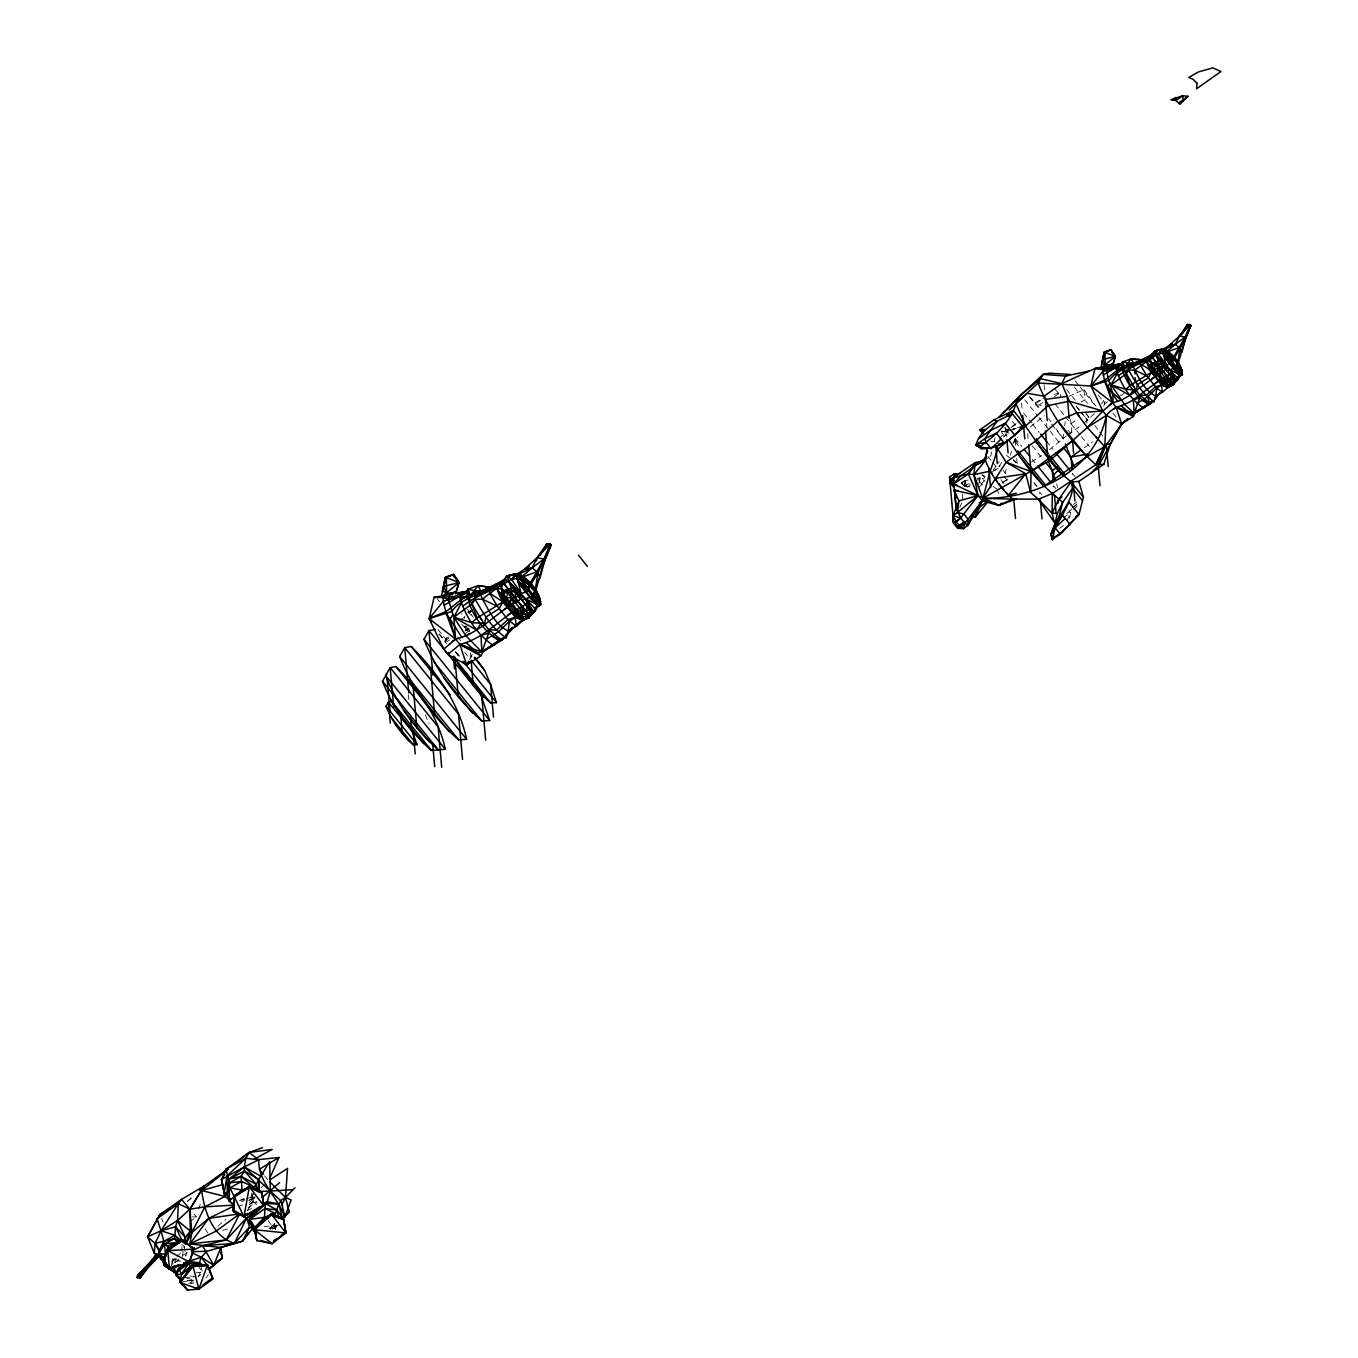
<?xml version="1.0" encoding="UTF-8"?>
<svg xmlns="http://www.w3.org/2000/svg" width="1358" height="1358" viewBox="0 0 1358 1358"><rect width="100%" height="100%" fill="white"/><g stroke="black" fill="none" stroke-linecap="round" stroke-linejoin="round"><path stroke-width="0.75" stroke-dasharray="5 3.75" d="M275.487 1225.255L275.419 1229.465L274.469 1223.999M966.743 486.266L964.621 480.664L964.452 486.775L969.714 483.838M274.52 1223.626L274.214 1229.788L273.993 1224.118M249.142 1204.529L252.232 1202.153L252.826 1196.5M1005.871 428.398L1006.38 434.085L1005.26 431.555L1005.786 427.515M1063.552 434.119L1062.991 438.311L1064.604 442.063M1064.672 425.75L1065.215 421.557M182.278 1256.574L184.247 1246.508L181.785 1244.403M446.409 637.309L444.932 643.2L449.379 640.042M1103.833 406.144L1105.039 401.306M1013.849 443.37L1015.411 437.666M979.322 482.039L980.204 477.982L977.03 474.044M978.592 484.687L980.204 477.982L984.194 478.899M991.73 451.841L990.763 455.847L987.385 458.24M994.158 441.791L995.125 437.785M1069.289 518.383L1070.817 512.441L1069.001 510.201M186.827 1252.297L185.808 1256.167L184.247 1246.508M198.879 1208.993L201.103 1201.032M1005.056 473.127L1006.227 469.155M1010.335 455.269L1011.506 451.297M270.429 1229.686L273.45 1221.962M171.634 1264.23L172.704 1260.716L175.572 1257.915M959.783 507.366L961.956 502.528M198.285 1276.86L200.322 1272.327L199.117 1268.627M1066.981 520.742L1070.817 512.441L1068.814 512.017L1065.589 514.309M470.394 657.781L472.295 654.233M275.063 1228.209L276.76 1225.035L272.5 1228.684M469.562 659.445L471.532 655.795M257.222 1202.899L252.232 1202.153L255.338 1196.602L248.718 1200.421M1101.525 404.005L1103.63 400.338M992.172 472.228L999.709 465.709L1001.746 462.195M1012.983 442.895L1015.343 439.109M247.326 1210.453L253.097 1202L253.063 1193.241M169.394 1268.168L176.217 1259.189M205.941 1278.082L208.3 1274.772M993.105 470.123L999.199 461.584M999.267 439.143L1005.243 431.318L1010.318 427.736M249.38 1202.713L254.914 1196.381M981.511 483.957L984.143 480.987M1010.946 429.62L1004.377 432.302L1007.076 436.767M1094.395 413.681L1082.818 424.171M1068.814 512.017L1071.751 509.063M1073.21 507.586L1079.067 501.679M1073.737 509.488L1078.133 505.057M176.998 1256.506L181.293 1252.314M272.347 1229.245L276.76 1225.035M274.774 1225.595L271.872 1228.328L274.723 1225.884M187.387 1201.236L191.919 1197.111M253.301 1194.684L250.245 1197.467L256.594 1204.936M260.974 1187.707L265.574 1183.514M218.01 1226.036L225.835 1219.399M1049.445 449.651L1066.302 435.952M1015.546 445.22L1015.02 439.398L1017.448 437.395M187.54 1201.406L193.888 1196.211M198.115 1276.69L201.001 1274.364M1030.349 426.802L1044.251 415.735M279.918 1224.509L269.122 1228.583L275.063 1223.914M174.639 1262.499L180.75 1257.763M269.122 1228.583L275.385 1223.965M248.225 1207.618L256.713 1201.44M249.77 1204.427L253.097 1202L251.671 1192.918M1003.766 481.869L1008.655 478.356M273.909 1228.82L276.913 1226.664M1067.948 434.781L1081.172 425.36M467.797 612.594L471.09 610.268M468.765 612.577L473.263 609.386M468.799 613.035L473.314 609.844M460.226 620.08L464.385 617.143L461.72 613.85M445.764 639.109L448.853 636.919M445.441 640.687L448.683 638.396M465.573 630.519L468.578 628.398M465.03 631.147L469.189 628.194M465.251 633.643L469.41 630.706M1036.612 403.088L1045.439 396.842L1035.407 402.562L1041.365 406.008M1039.872 404.548L1042.808 402.46M1011.999 426.531L1018.755 421.744M1009.452 428.704L1004.377 432.302L1008.264 431.131M1011.133 427.515L1019.586 421.523M1054.453 396.74L1060.14 392.717L1060.496 396.638M1003.155 437.123L1009.911 432.336M961.108 483.278L967.982 478.406M965.012 486.079L968.441 483.635M967.049 487.301L970.495 484.857M975.638 481.207L980.204 477.982L985.042 481.19M994.752 470.649L998.13 468.255M982.309 484.534L978.897 486.928L982.717 488.642M1104.241 404.073L1107.432 401.815M1124.203 393.294L1120.757 395.738L1120.622 394.244M1002.136 483.041L1008.875 478.271M1073.312 504.429L1076.69 502.036M1072.379 507.807L1077.454 504.225M1063.297 517.771L1070.817 512.441M1059.444 528.33L1063.959 525.139M1084.261 447.767L1092.545 441.944M984.007 460.634L990.899 455.915M190.001 1221.504L196.655 1216.938L193.922 1214.069M188.847 1283.514L193.804 1280.153L187.54 1280.696M1070.987 423.645L1077.709 419.215M1031.486 461.907L1041.569 455.558M174.927 1262.601L180.359 1259.375M241.3 1201.932L244.847 1199.878M249.566 1200.2L254.964 1197.213M176.082 1258.9L172.704 1260.716L180.716 1261.039M182.821 1255.301L187.879 1252.585M244.05 1198.486L238.431 1201.049L244.474 1199.301M1081.053 401.866L1084.906 400.169L1083.973 389.644L1068.559 396.434M247.054 1210.589L252.537 1208.162M1022.353 426.208L1012.847 429.043L1016.718 428.126M1010.216 430.554L1016.056 428.805M238.787 1206.159L242.624 1205.004M246.477 1198.724L252.52 1196.975M1054.232 394.363L1060.14 392.717M222.661 1230.263L228.67 1228.667M961.091 482.379L968.661 480.698M964.435 480.698L968.22 480.036M977.013 478.525L980.204 477.982M182.278 1281.935L193.804 1280.153M263.995 1226.8L271.6 1225.731L268.358 1220.74M1001.593 431.81L1005.243 431.318M990.763 441.706L994.429 441.214M187.166 1280.679L192.836 1280.085M196.282 1272.735L200.322 1272.327M184.671 1277.454L194.398 1277.029M176.37 1258.951L172.432 1258.866L173.841 1262.804M192.53 1216.853L196.655 1216.938M1001.304 431.165L1005.26 431.555M190.205 1275.96L194.245 1276.401M1006.702 431.912L1008.502 432.167M964.859 486.062L970.546 487.064M186.725 1278.319L192.734 1279.491M981.579 474.944L985.314 476.42M993.088 486.537L996.314 488.676M1006.465 455.388L1011.608 459.14M1013.323 460.379L1020.181 465.37M1029.754 396.808L1040.449 408.605M1004.343 427.617L1008.349 432.031M439.296 633.914L446.069 641.366M1033.811 482.854L1037.835 487.403M264.606 1175.841L268.646 1180.713M1098.333 395.144L1104.512 402.783M1112.966 413.239L1116.666 417.823M1075.146 380.8L1079.016 385.587M1080.306 387.183L1095.77 406.314M1074.501 387.302L1087.503 403.377M1066.624 389.576L1075.723 400.831M1086.943 423.068L1086.111 413.698L1090.016 418.519M1076.266 406.415L1080.102 411.151M1081.392 412.747L1087.775 420.641L1081.375 412.577M1054.996 389.05L1058.951 393.956M1055.166 404.073L1064.4 415.48M1065.707 417.11L1080.221 435.052M1081.528 436.682L1089.439 446.476M1068.033 430.231L1072.005 435.154L1070.613 419.486M1029.602 396.994L1039.719 409.505M1051.618 424.222L1062.991 438.311L1055.794 428.449M1024.764 399.863L1037.801 415.989M1039.108 417.602L1060.564 444.151M1023.626 413.104L1031.452 422.779M1032.759 424.392L1039.277 432.455M1046.39 441.265L1052.908 449.328M1075.027 476.692L1072.464 473.518L1072.837 477.643M1012.338 421.269L1017.668 427.855M1032.301 445.967L1041.62 457.493M1015.02 438.04L1021.674 446.273M1032.335 459.445L1034.983 462.739M1055.981 488.71L1053.621 485.791L1053.961 489.593M1005.243 429.451L1008.994 434.085M1015.241 441.808L1020.248 448.004M1001.559 432.472L1005.497 437.344M1034.168 482.854L1036.612 485.875M1013.323 459.564L1015.954 462.823M1041.79 494.787L1039.6 492.071L1039.905 495.602M987.792 456.407L991.527 461.024M992.783 462.569L997.757 468.731M1003.986 476.437L1007.721 481.055M1000.948 479.68L1005.939 485.841M982.411 474.757L984.906 477.829M978.863 480.783L982.598 485.4M961.362 482.939L963.433 485.485M467.508 609.318L470.241 612.713M467.95 611.389L473.263 617.958M465.709 625.648L468.34 628.907M464.826 626.021L468.663 630.774M461.652 624.018L467.356 630.893M437.072 598.623L439.652 601.832M457.527 636.851L461.381 641.638M464.572 652.213L469.783 658.647M438.125 629.637L450.058 644.405M456.424 652.281L461.516 658.596M455.269 651.653L459.174 656.474M439.075 634.186L446.748 643.675M1076.249 406.11L1080.085 410.965M1086.111 413.698L1089.812 418.705M1094.752 425.394L1098.452 430.401M1099.674 432.082L1103.375 437.089M1048.58 418.587L1050.99 421.863M1015.02 439.398L1019.739 445.831M1003.138 470.411L1005.446 473.552M455.388 651.959L459.038 656.949M1083.973 389.644L1095.957 406.195M205.024 1228.888L208.623 1234.015M471.277 614.274L473.314 617.381M171.397 1261.022L173.111 1263.67M962.024 482.633L963.654 485.383M198.574 1265.181L201.663 1271.597M161.483 1218.279L163.113 1222.03M425.258 714.851L429.06 723.78M996.789 488.727L999.081 494.431M1056.575 483.991L1057.746 487.624M201.34 1267.659L202.07 1271.36M1044.064 384.772L1044.625 391.019M1046.577 423.306L1046.933 427.295M1027.667 433.694L1028.312 441.027M1021.589 403.258L1022.319 411.491M1016.718 458.41L1017.091 462.433M999.709 465.709L999.827 467.05M964.621 480.664L965.334 488.507M962.347 493.956L962.907 500.168M469.529 631.979L469.291 629.45L465.709 631.962L465.234 626.666M470.411 652.791L470.903 658.392M464.3 616.226L464.487 618.314M464.623 626.564L464.725 627.651M408.418 694.668L408.86 699.794M251.773 1194.751L252.232 1202.153M181.87 1246.44L182.21 1254.554M194.041 1282.852L190.578 1283.293L194.109 1282.954"/><path stroke-width="1.5" d="M462.637 606.432C479.119 592.377 502.324 588.676 518.23 573.772C530.095 579.662 539.482 591.273 540.807 604.616L537.904 606.245L525.444 592.02L518.501 582.242L518.23 573.772L506.907 575.945C493.718 594.889 465.438 592.512 451.586 611.575L429.196 618.62L443.726 649.158L448.004 654.454L466.609 664.894L480.868 655.897L483.533 651.093L502.698 639.262L493.82 645.016M1118.347 375.996C1131.859 364.47 1150.888 361.432 1163.942 349.21C1173.668 354.048 1181.358 363.554 1182.445 374.502L1180.068 375.843L1169.849 364.182L1164.162 356.169L1163.942 349.21L1154.639 350.992C1143.826 366.541 1120.656 364.589 1109.282 380.223L1090.932 385.978L1038.14 383.007L1015.92 403.564C1010.675 422.219 994.701 436.207 979.356 447.003L975.876 445.017C980.968 428.517 997.757 420.352 1012.423 413.918L1022.353 426.208L1025.765 425.886L1048.104 405.584L1069.272 401.204L1102.832 411.016L1106.363 415.378L1121.606 423.934L1133.302 416.55L1135.475 412.611L1151.211 402.902L1143.928 407.638M995.77 445.882L1006.176 462.212L1025.731 473.755L1030.654 492.479L1038.378 499.252L1054.317 522.287L1052.077 513.256L1052.331 493.497C1034.558 478.593 1021.08 459.276 1008.875 439.737L1025.765 425.886L1015.92 403.564L1020.86 395.025L1043.131 374.384L1049.428 373.195L1070.002 374.418L1065.402 376.047L1043.131 374.384L1038.14 383.007C1050.26 414.377 1070.834 442.47 1095.923 464.742L1103.833 464.266L1110.403 443.743L1121.691 423.424M258.614 1191.272L258.784 1179.406L269.648 1161.667L270.31 1191.526L267.203 1201.711L249.549 1219.467L253.573 1231.078L256.56 1233.658M441.706 594.906L445.356 577.422L453.674 574.434L458.97 582.548L455.575 593.667L458.97 582.548L453.674 574.434L445.356 577.422L442.453 590.815L446.544 593.31L452.689 593.887L450.381 593.31L448.31 599.268L453.827 617.262L455.626 639.109L459.904 644.405L466.609 664.894L469.613 662.297M1091.357 472.856L1099.216 464.538L1121.606 423.934L1116.106 407.128L1112.592 402.783C1115.308 389.78 1103.731 377.371 1108.298 365.234L1111.184 366.168M165.286 1259.851L164.454 1260.988L159.073 1253.213L159.107 1251.058L163.69 1241.484L174.91 1235.271L175.572 1226.783L177.575 1220.519L178.288 1203.646L181.565 1199.386L204.023 1186.094L227.991 1169.153L225.954 1169.272L221.524 1179.491L224.936 1196.449L229.655 1200.132M503.02 592.512L501.357 588.676L503.886 580.63L506.093 579.34L493.973 586.384L460.311 598.997C465.845 617.058 477.286 634.509 493.039 645.339L495.364 643.488M1016.463 498.861L998.792 505.431L978.015 495.602L958.918 500.898L953.027 515.701L953.469 523.153L957.696 528.381L963.433 528.585L967.898 525.376L982.241 500.83L990.152 471.158L997.892 449.159L1008.875 439.737M985.84 500.406L982.241 500.83L964.961 523.237L960.564 527.193L957.696 528.381L957.746 526.632L954.572 522.694M1040.228 499.133L1012.729 499.082L998.792 505.431L982.241 500.83L978.015 495.602L953.503 484.042L968.356 473.891L975.214 462.586L952.943 477.846C956.117 493.888 952.705 514.852 967.898 525.376L968.067 519.214L963.84 513.986L957.492 512.492L953.027 515.701L953.469 523.153L960.734 518.009L978.015 495.602L973.89 474.621L975.214 462.586L984.007 460.634L987.758 450.907M1151.652 365.03L1150.107 361.432L1152.161 354.828L1153.994 353.776L1144.047 359.547L1116.446 369.902C1120.978 384.704 1130.348 399.014 1143.283 407.892L1145.184 406.382L1132.691 414.309L1136.969 410.235L1136.374 412.255L1134.117 413.324L1116.106 407.128L1112.966 409.369M504.718 637.496L502.019 640.042L500.389 639.295L488.744 629.62L496.434 630.214L507.807 619.604L515.463 617.364L524.426 619.638L528.737 618.196L530.401 615.972C532.183 603.546 521.727 594.363 512.594 587.929L506.076 590.153L500.372 594.6L502.969 601.9L515.463 617.364L522.813 620.691L525.665 618.739M1152.857 401.476L1150.65 403.547L1149.309 402.953L1139.769 395.008L1146.067 395.484L1155.386 386.792L1161.667 384.959L1169.017 386.826L1173.906 383.822C1175.366 373.62 1166.811 366.1 1159.308 360.821L1153.96 362.654L1149.292 366.287L1151.414 372.279L1161.667 384.959L1167.693 387.675L1173.77 383.958L1181.63 373.756L1181.8 369.851L1177.641 362.297L1165.843 350.126L1171.377 360.481L1182.445 374.502L1177.522 377.49L1176.707 380.783L1173.295 378.661M1153.553 384.535L1159.206 380.155L1160.615 382.124L1166.539 384.501L1173.906 383.822L1172.548 385.638L1167.354 380.478L1167.507 377.049L1173.906 383.822L1175.875 381.309L1171.513 372.33L1162.601 379.357M448.395 652.57L448.004 654.454L459.904 644.405L481.869 651.959L500.389 639.295L506.195 637.683L508.215 630.978L516.413 626.259L514.292 611.304L510.014 605.991L502.307 591.154L508.809 589.27L514.903 591.443L523.186 596.671L515.412 603.258M1117.261 373.314L1111.133 384.874L1124.679 404.616L1134.117 413.324L1149.309 402.953L1154.062 401.612L1155.726 396.129L1162.448 392.241L1160.717 379.985L1150.871 363.452L1156.218 361.924L1167.999 367.984L1159.087 375.012M1167.795 375.691C1155.743 382.566 1144.692 391.189 1133.404 399.693C1124.594 405.872 1113.237 406.246 1106.363 415.378L1104.784 446.697L1095.923 464.742L1052.331 493.497L1038.378 499.252L1052.077 513.256L1057.424 513.426L1062.669 502.375L1072.599 488.354L1071.055 481.903L1062.024 474.01L1047.884 458.07L1045.473 430.978M273.654 1241.178L285.808 1232.928L271.21 1213.899L254.336 1228.464L256.866 1240.601L254.336 1228.464L271.21 1213.899L283.567 1218.669L285.808 1232.928L272.16 1243.724L256.866 1240.601L254.455 1229.703L254.998 1227.259L264.471 1217.294L265.268 1203.527L278.628 1203.969L281.242 1201.185L244.27 1166.929L245.849 1158.238L249.108 1152.484L262.569 1147.697M263.418 1204.257L263.537 1205.497L243.982 1216.734L233.423 1211.608L234.391 1205.649L229.162 1200.879L229.587 1182.801L225.954 1169.272L249.108 1152.484L272.211 1149.428L253.963 1159.308M185.028 1243.826L185.401 1237.545L177.575 1220.519L189.865 1209.197L204.023 1186.094L199.473 1190.219M491.46 587.335L478.118 585.621L468.968 597.537L471.871 604.021L484.466 624.324L485.825 617.075L499.048 608.774L502.969 601.9L503.071 593.208L508.809 589.27L516.906 600.711L512.73 599.93L506.551 590.441L502.307 591.154L500.372 594.6L508.215 606.602L503.682 609.64M1106.108 419.605L1106.363 415.378L1087.351 427.532L1049.904 460.566L982.7 498.386L973.89 474.621L985.433 460.481L987.045 448.31M1116.446 369.902L1116.378 368.901L1124.56 366.643L1128.328 364.08C1136.782 362.331 1151.635 359.208 1131.044 358.936L1123.541 368.697L1136.239 390.663L1137.359 384.721L1148.206 377.914L1151.414 372.279L1151.499 365.149L1156.218 361.924L1162.855 371.294L1159.426 370.666L1154.351 362.892L1150.871 363.452L1149.292 366.287L1155.726 376.132L1152.008 378.627M1073.21 481.784L1074.908 500.966M263.537 1205.497L261.873 1191.815L261.975 1193.071L249.057 1186.383L263.537 1205.497L261.873 1191.815L249.057 1186.383L234.306 1195.821L233.423 1211.608L243.863 1215.512L247.411 1213.458M498.42 583.55L496.858 583.872C496.705 592.512 501.492 601.373 508.215 606.602M1149.106 358.071L1146.407 357.493C1146.288 364.572 1150.209 371.837 1155.726 376.132M265.268 1203.527L277.066 1209.961L282.481 1218.075L289.288 1211.981L285.452 1197.433L287.54 1168.389L270.361 1179.593M443.064 595.738L458.97 582.548L446.426 577.693L446.544 593.31L442.997 597.554L443.336 601.187L445.933 612.679L455.626 639.109L443.726 649.158M1101.185 366.541L1104.173 352.214L1110.997 349.753L1115.342 356.407L1112.558 365.523L1115.359 356.407L1110.997 349.753L1105.056 352.418L1105.157 365.234L1102.255 368.714L1104.648 381.106L1112.592 402.783L1102.832 411.016L1087.351 427.532L1104.784 446.697L1106.397 446.612M261.975 1193.071L249.176 1187.622L234.374 1196.975L233.389 1210.284L238.618 1212.898M255.83 1190.457L256.339 1184.312L258.784 1179.406L244.457 1171.054L244.27 1166.929L258.75 1159.851C258.088 1182.445 277.83 1196.958 284.773 1217.023L291.155 1199.946L285.452 1197.433L270.038 1182.105M530.978 612.373L533.813 612.271L535.171 610.93L534.797 608.265L539.652 605.142C542.894 592.597 527.702 582.871 520.572 574.892C523.509 586.622 534.56 594.566 540.807 604.616L534.797 608.265L533.813 612.271L527.176 617.873M1166.624 351.858L1163.942 349.21C1169.051 357.035 1183.565 364.148 1181.494 374.927L1177.522 377.49L1177.827 379.68L1174.772 380.495M956.304 510.421L956.796 504.616M500.83 640.687L500.202 641.536C484.551 631.928 469.902 613.46 467.525 595.449L466.405 592.937L467.831 589.287L478.118 585.621L489.525 587.386M1149.666 404.073L1149.14 404.769C1135.254 396.485 1124.203 380.376 1121.436 364.929L1122.608 361.941L1131.044 358.936L1141.993 360.345M234.204 1201.015L233.389 1210.284L234.306 1195.821L249.176 1187.622L243.982 1216.734L259.887 1206.532M505.906 634.407L506.195 637.683C491.834 628.72 483.431 613.46 475.13 599.234L474.672 590.662L467.831 589.287L466.677 592.173L444.1 605.261M1153.96 400.423L1154.062 401.612C1142.282 394.261 1135.39 381.751 1128.6 370.089L1128.226 363.061L1122.608 361.941L1121.657 364.3L1103.154 375.029M544.609 549.005L546.934 543.709L551.178 544.711L542.945 565.013L535.646 591.019M1187.299 326.175L1187.469 324.545L1190.949 325.394L1184.21 342.029L1178.354 362.959M1158.391 361.279L1154.639 350.992L1161.786 349.21L1164.162 356.169L1173.889 368.358L1180.068 375.843L1181.63 373.756L1177.522 377.49C1167.914 370.378 1163.874 358.223 1154.656 351.026L1152.755 354.099C1143.521 360.04 1130.128 362.654 1125.918 374.027L1111.133 384.874L1129.89 395.348C1141.178 386.843 1152.229 378.22 1164.264 371.328M520.08 621.421L509.657 631.47L508.215 630.978L509.437 621.234L515.463 617.364L524.969 619.197L517.551 617.788L512.289 611.983M1159.783 392.666L1156.897 396.536L1155.726 396.129L1156.71 388.133L1161.667 384.959L1169.017 386.826L1172.124 384.857C1160.241 391.087 1152.772 366.253 1140.499 365.098L1140.024 360.651L1146.407 357.493M526.072 591.799L518.501 582.242C528.177 586.911 534.509 596.315 537.904 606.245L518.501 582.242L515.616 573.772L506.924 575.996L511.559 579.526L517.092 578.525L518.518 577.048L533.949 598.437L540.807 604.616L534.712 591.443L540.518 601.339L539.652 605.142L537.904 606.245L534.118 595.924L534.712 591.443L518.23 573.772M1176.962 367.373L1182.105 373.026L1180.883 375.232L1173.38 368.527L1176.062 366.932L1180.068 375.843L1176.826 369.444L1173.889 368.358L1180.068 375.843L1176.962 367.373L1177.454 363.689L1182.445 374.502L1163.008 353.114L1158.476 353.929L1161.786 349.21L1154.639 350.992M508.758 589.881L503.801 583.448L503.886 580.63L508.877 581.428L534.797 608.265L538.549 604.853M1156.677 363.078L1152.11 357.137L1152.161 354.828L1156.269 355.49L1166.335 364.708M508.809 589.27L506.279 598.097L506.517 604.446L514.19 613.918L524.426 619.638L530.605 610.845L512.594 587.929M1156.218 361.924L1154.13 369.155L1154.334 374.35L1157.186 375.64L1154.13 369.155L1164.061 367.814L1175.875 381.309L1172.022 376.421M164.454 1260.988L168.036 1245.965L181.972 1239.769L194.177 1249.105L167.781 1250.633L163.707 1260.547L169.495 1269.34L189.475 1262.023L194.075 1247.968L190.256 1247M535.035 590.815L538.006 572.72L551.178 544.711L549.124 544.83M1177.827 362.45L1180.153 348.344L1190.949 325.394L1184.21 342.029L1185.076 337.09L1179.372 336.054L1169.085 345.509L1162.584 349.651M166.151 1262.991L154.218 1253.128L147.598 1236.883L159.871 1214.544L178.288 1203.646L189.865 1209.197L204.854 1206.838L224.936 1196.449L224.24 1192.562L226.99 1175.96L245.849 1158.238L258.75 1159.851L249.108 1152.484L234.476 1164.01M252.571 1228.583L242.556 1241.161L220.828 1247.51L189.882 1243.911L191.868 1232.538L189.865 1209.197L181.565 1199.386L159.871 1214.544L147.598 1236.883L155.135 1243.402L159.395 1250.09M274.452 1216.853L278.628 1203.969L267.203 1201.711L263.537 1203.324M1117.974 365.047L1111.727 364.233L1110.182 365.709L1105.157 365.234L1101.796 363.197L1104.173 352.214L1110.997 349.753M1057.899 503.394L1058.646 499.438L1071.055 481.903L1078.863 481.445L1103.833 464.266M1052.331 539.601L1052.925 536.512L1052.331 539.601L1050.973 534.118C1055.607 517.347 1070.766 505.957 1072.599 488.354L1082.513 500.627L1078.982 514.495L1061.158 533.355L1052.331 539.601L1050.973 534.118L1059.121 516.244L1062.669 502.375L1052.331 493.497M1053.944 531.114L1054.962 525.716L1062.499 515.055L1069.052 502.222L1078.982 514.495L1068.729 524.833M1058.357 520.301L1059.121 516.244M257.816 1191.594L256.339 1184.312L244.457 1171.054L241.045 1176.418L229.587 1182.801L227.329 1193.988L229.162 1200.879L233.763 1204.478M536.427 560.803L537.055 557.731L546.934 543.709L550.346 543.692L544.015 559.004L530.639 582.48M174.113 1266.012L175.759 1274.975L181.531 1274.11L192.989 1265.333L207.536 1264.621L212.799 1278.897L198.896 1289.132L187.591 1290.1L180.122 1282.495L181.531 1274.11L188.745 1263.568L188.745 1261.361L201.323 1257.236L206.688 1251.329L242.556 1241.161L248.548 1232.708M971.36 517.143L975.519 516.804L976.368 512.866M1181.494 374.927L1182.207 371.82M431.742 621.76L429.196 618.62L434.085 597.316L449.668 594.583M954.148 480.46L952.943 477.846L968.356 473.891L974.942 465.505L985.433 460.481C991.17 475.3 1000.88 488.574 1012.729 499.082L982.7 498.386L1006.176 462.212L1035.458 441.146L1057.899 421.014L1076.538 412.883L1102.832 411.016L1090.932 385.978L1094.921 368.51L1107.721 366.287M1057.424 513.426L1053.876 527.294L1054.572 530.129M536.919 582.871L540.128 577.591L544.847 560.022L544.015 559.004L537.055 557.731L524.511 569.257L515.853 574.774M1185.755 337.938L1181.884 352.35L1180.153 348.344L1175.383 344.304L1169.085 345.509L1172.26 343.625M1082.513 500.627L1083.463 497.249L1078.863 481.445M957.746 526.632L964.808 521.557L957.746 526.632L963.433 528.585L964.961 523.237L957.696 528.381M183.822 1242.96L185.401 1237.545L190.324 1231.095L189.865 1209.197L204.023 1186.094M539.805 603.716L540.518 601.339L538.226 597.978M453.759 593.599L446.544 593.31L443.777 586.35L446.426 577.693M1110.708 365.455L1105.157 365.234L1102.883 359.531L1105.056 352.418L1104.173 352.214M525.156 618.297L516.413 626.259L507.807 619.604L497.351 606.296L482.565 599.234L475.13 599.234L471.871 604.021L453.827 617.262L466.066 636.019L481.869 651.959L489.542 630.621L483.669 623.322L471.803 622.677L453.827 617.262L461.313 603.173M1144.743 407.315L1134.117 413.324L1140.414 395.823L1135.594 389.848L1125.867 389.322L1111.133 384.874M1176.571 363.52L1177.488 360.804L1181.12 371.396M982.7 498.386C1035.373 498.98 1095.04 471.582 1106.363 415.378M534.322 601.424L529.739 597.333L537.904 606.245L533.032 595.381L536.342 601.085L533.1 597.062M147.598 1236.883L161.008 1230.738L174.91 1235.271L174.452 1238.598L177.847 1242.247L169.495 1247.747L167.781 1250.633L189.475 1262.023L194.075 1247.968M185.588 1244.064L190.324 1231.095L177.575 1220.519L161.008 1230.738L155.135 1243.402L154.218 1253.128L161.772 1256.048M253.573 1231.078L254.998 1227.259L266.541 1218.635L264.471 1217.294L249.549 1219.467L251.705 1222.93M195.094 1289.065L198.896 1289.132L207.536 1264.621L193.074 1266.471L180.122 1282.495L198.896 1289.132L198.862 1288.029L195.077 1288.318M544.847 560.022L542.945 565.013L551.178 544.711M518.637 600.745C496.841 611.66 480.291 633.32 455.626 639.109L429.196 618.62L443.336 601.187L460.073 596.485L466.405 592.937L467.831 589.287L470.224 595.025L474.808 591.901C482.582 591.273 490.832 588.829 496.858 583.872M1121.436 364.929L1122.608 361.941L1124.56 366.643L1121.436 364.929L1116.242 367.831L1102.509 371.685L1090.932 385.978L1112.592 402.783L1121.165 400.254L1129.89 395.348L1133.217 390.035M180.342 1264.722L169.495 1269.34L163.605 1259.375L167.645 1249.394L181.972 1239.769L194.177 1249.105L181.972 1239.769L185.808 1243.809M187.048 1262.533L178.611 1268.389L181.531 1274.11L190.51 1266.759L198.574 1265.181L201.323 1257.236L192.938 1253.264M163.605 1259.375L167.645 1249.394L180.75 1240.686L169.495 1247.747L165.472 1254.605L159.073 1253.213L164.505 1243.894L174.452 1238.598L178.849 1242.078M1105.48 446.426L1098.096 464.606L1099.98 485.723M167.645 1249.394L182.074 1240.872L167.781 1250.633L163.707 1260.547L169.394 1268.168L178.475 1264.858M517.194 594.261L514.903 591.443L510.693 592.241L511.168 597.809L509.284 602.375L510.014 605.991L511.745 605.413M1166.386 369.834L1161.209 363.706L1157.763 364.351L1158.153 368.918L1156.609 372.652L1169.017 386.826L1174.076 379.612L1159.308 360.821M1173.227 357.833L1185.076 337.09L1190.27 324.545L1187.469 324.545L1179.372 336.054L1175.383 344.304L1165.809 352.435M1170.019 386.079L1170.579 384.738M521.998 616.617L524.426 619.638L521.404 616.804L527.26 607.45L525.495 604.242L527.481 601.967L532.794 612.916L530.401 615.972L521.404 616.804L514.19 613.918M1154.334 374.35L1151.499 365.149L1157.763 364.351L1172.463 382.549L1164.162 382.005L1160.717 379.985L1166.539 384.501L1171.343 376.828L1169.9 374.197M967.898 525.376L970.868 518.349M979.814 504.09L982.241 500.83L971.598 516.6L975.519 516.804L982.241 500.83L979.203 502.986M1095.923 464.742L1103.833 446.748M269.495 1178.778L278.984 1157.474L258.326 1159.647M1009.147 410.048L1027.038 393.277L1043.963 396.18L1061.837 383.652L1065.402 376.047L1089.184 371.023M530.655 584.432L518.688 575.962L517.092 578.525L521.234 593.48L511.559 579.526L515.616 573.772L506.907 575.945L504.599 579.73L480.902 591.341L474.994 597.792L471.871 604.021L477.167 617.924L471.803 622.677M1052.077 513.256L1058.646 499.438L1062.024 497.045M1140.703 360.566L1133.319 363.621L1132.606 365.132C1137.851 376.641 1143.911 390.069 1155.726 396.129M503.869 591.765L501.357 588.676L500.168 583.091L505.057 579.17L500.712 581.971L503.886 580.63M1152.45 364.334L1149.14 358.206L1149.564 355.932L1153.146 353.623L1149.564 355.932L1152.161 354.828M281.751 1204.987L285.452 1197.433L294.992 1187.809M182.957 1242.417L185.401 1237.545L175.572 1226.783L161.008 1230.738L156.985 1218.72L178.288 1203.646L161.008 1230.738L164.505 1243.894L165.472 1254.605M242.556 1241.161L249.651 1227.021L246.511 1218.075L239.721 1213.814L208.776 1218.347L191.868 1232.538L186.64 1242.57M512.119 627.345L506.076 636.24L512.577 627.515M255.915 1233.268L254.998 1227.259L249.549 1219.467L251.043 1216.649L267.203 1201.711L246.511 1218.075L226.226 1239.939L202.58 1245.795L191.427 1250.837M464.063 661.753L466.609 664.894L468.578 661.261M468.646 591.647L460.837 592.309L460.311 598.997M1121.674 363.995L1116.87 364.402L1116.378 368.901M394.703 695.992L438.159 749.735C415.344 729.518 396.655 703.987 385.638 675.469L390.17 667.627L395.891 666.54C419.079 689.592 438.311 716.905 445.339 749.31L431.403 750.397C410.15 731.555 392.734 707.756 382.464 681.19L386.691 673.874M399.659 656.474L404.752 647.664L411.168 646.459C437.174 672.312 458.749 702.969 466.626 739.329L458.563 739.804C432.981 717.109 412.017 688.455 399.659 656.474L466.626 739.329M479.272 690.17L489.661 720.521L481.751 720.979C456.661 698.725 436.088 670.631 423.968 639.245L428.958 630.621L435.239 629.433M410.286 725.817L417.093 744.625L413.358 744.846C401.51 734.322 391.8 721.064 386.079 706.245L388.439 702.171L391.41 701.611L393.956 704.429M1020.86 395.025L1003.494 412.849L1020.86 395.025L1040.635 378.695L1061.837 383.652L1094.921 368.51L1098.894 368.307M540.043 555.558L546.934 543.709M1181.562 334.747L1187.469 324.545M530.384 585.315L538.006 572.72L532.2 567.797L524.511 569.257L529.484 566.286M1173.906 358.665L1180.153 348.344M1172.192 359.31L1174.11 357.952L1164.298 351.009L1163.008 353.114L1166.403 365.37M224.749 1174.314L221.524 1179.491L224.936 1196.449L201.646 1190.559C204.481 1211.285 212.289 1236.323 234.374 1243.368L249.651 1227.021L252.877 1228.99M480.783 623.56L476.709 630.027L453.827 617.262M532.013 595.721L535.052 590.9L534.763 587.912M1175.23 367.203L1177.726 363.248L1166.013 351.654L1168.474 354.71M1182.954 332.999L1186.213 327.872M535.171 610.93L538.871 605.159M1177.827 379.68L1181.63 373.756M452.842 614.767L449.888 619.18L455.626 639.109L452.333 641.434M156.594 1254.181L148.345 1266.471L139.399 1277.08L137.022 1277.555L137.616 1275.128L155.253 1256.795M1110.318 382.82L1107.89 386.453L1112.592 402.783L1109.452 405.007M187.353 1262.617L179.018 1270.154L175.759 1274.975L180.97 1280.543M530.401 615.972L514.376 597.52L509.284 602.375L506.279 598.097L518.383 596.468L521.217 598.929M1159.426 370.666L1160.784 368.68L1169.561 379.544L1164.162 382.005L1163.45 379.086L1159.919 374.723L1156.609 372.652L1159.426 370.666L1159.919 374.723M152.028 1262.244L140.112 1278.201L137.022 1277.555L155.27 1257.016M1155.081 398.862L1157.322 395.721L1154.996 397.86M189.882 1243.911L216.228 1231.078L239.721 1213.814L226.226 1239.939L189.882 1243.911L208.776 1218.347L234.153 1205.921M1124.373 420.997L1104.784 446.697L1086.79 456.746L1044.03 486.249L1017.77 453.759M508.215 630.978C495.381 625.019 489.152 610.913 482.565 599.234C489.321 592.988 497.979 588.591 503.682 582.022M1125.867 389.322L1130.263 385.417L1125.918 374.027L1128.6 370.089L1134.694 370.089L1146.61 361.601L1152.008 355.966M180.122 1282.495L192.989 1265.333L202.444 1266.131M509.657 576.437L510.71 575.045L508.792 576.522L506.907 575.945L511.576 588.761M177.847 1242.247L164.505 1243.894L159.107 1251.058L155.135 1243.402L174.452 1238.598L177.711 1241.229M1156.897 351.399L1157.78 350.245L1156.201 351.467M1154.945 399.133L1156.897 396.536M156.628 1253.723L139.399 1277.08L140.112 1278.201L147.394 1265.945L148.345 1266.471L139.399 1277.08L137.616 1275.128L147.445 1266.624L148.463 1267.252L159.837 1255.064M998.317 444.202L1003.885 442.521L996.348 433.202L984.703 438.77L975.876 445.017L981.24 448.7C997.281 449.379 1013.577 439.364 1022.353 426.208M446.137 581.071L445.356 577.422L453.674 574.434M1006.142 492.513L1008.417 495.314L1025.731 473.755L994.769 478.44L996.908 481.071M180.02 1281.324L187.591 1290.1L180.02 1281.324L192.989 1265.333L202.546 1266.199M975.519 516.804L988.183 501.509M546.731 545.678L548.293 543.794M547.647 550.992L550.329 547.902M1066.047 527.719L1061.158 533.355L1053.061 538.192L1051.058 535.069L1062.499 515.055L1070.053 524.375L1059.97 533.813L1053.061 538.192L1054.962 525.716M158.648 1254.69L148.345 1266.471L159.82 1254.979M999.013 417.042L1004.343 411.372M550.346 543.692L537.055 557.731L532.2 567.797L521.981 576.471M466.609 664.894L469.376 661.974M1179.372 336.054L1190.27 324.545M466.999 598.827L474.706 592.886M1121.929 369.766L1128.243 364.878M1173.923 359.344L1171.377 360.481L1164.179 351.892L1163.008 353.114L1169.849 364.182L1172.548 362.586L1164.162 356.169L1170.358 363.995L1170.172 361.211L1164.179 351.892L1173.923 359.344L1172.293 360.498M246.749 1188.759L249.057 1186.383M1053.638 474.893L1059.427 468.951M509.437 621.234L498.488 631.742L485.638 639.788M1167.524 386.436L1167.693 387.675L1162.448 392.241L1156.71 388.133L1147.748 396.74L1137.206 403.343M1188.063 96.299L1179.864 104.328L1176.011 100.509L1170.902 99.779L1182.631 95.756L1188.063 96.299L1178.557 103.021M279.612 1182.614L261.822 1197.722M271.21 1213.899L254.455 1229.703L272.16 1243.724L260.668 1240.397M283.483 1217.43L289.288 1211.981L282.854 1216.972M991.068 448.581L986.264 442.623L977.845 443.625L979.356 447.003L991.068 448.581L1001.152 439.143M1065.232 518.433L1055.166 527.855L1059.97 533.813M260.991 1207.466L251.043 1216.649L246.511 1218.075L234.374 1243.368L202.58 1245.795L213.783 1265.316L209.624 1268.898L201.323 1257.236L213.783 1265.316L222.356 1258.153L220.828 1247.51L213.783 1265.316L209.132 1268.779M507.332 633.1L510.167 630.485M1121.606 423.934L1127.938 418.434M1105.056 352.418L1115.342 356.407L1102.306 367.22M271.328 1215.138L254.455 1229.703L285.808 1232.928L283.567 1218.669L271.328 1215.138L283.686 1219.925L285.689 1231.689L281.106 1235.254M992.375 474.366L990.152 471.158L973.89 474.621L968.356 473.891L978.015 495.602L957.492 512.492L958.918 500.898L954.063 490.238L957.95 490.527M244.27 1166.929L229.095 1179.067L227.329 1193.988L224.24 1192.562L221.524 1179.491L244.27 1166.929L261.296 1176.486M466.049 642.606L480.868 655.897L459.904 644.405C484.585 638.616 501.136 616.973 522.932 606.058M211.576 1181.986L227.991 1169.153L201.646 1190.559L222.186 1184.736M477.167 617.924L502.969 601.9L510.014 605.991M1130.263 385.417L1151.414 372.279M207.91 1269.374L222.356 1258.153L220.709 1252.551M273.45 1241.178L276.506 1238.802M1155.047 352.333L1152.755 354.099L1155.522 352.299M544.015 559.004L532.2 567.797L516.04 575.52M1185.076 337.09L1175.383 344.304L1164.791 349.379M203.462 1284.6L212.663 1277.742L207.638 1265.758L193.074 1266.471L192.989 1265.333M976.589 509.42L986.231 502.341M1053.282 482.022L1052.28 470.666L1057.39 466.965M1172.412 99.983L1175.994 97.453L1176.3 100.798M1176.011 100.509L1182.716 95.756L1183.191 101.069M526.055 591.596L517.092 578.525M466.066 636.019L469.07 633.897M512.475 611.507L507.977 614.953M519.231 614.139L521.404 616.804L514.292 611.304L515.989 610.115M519.707 608.571L525.495 604.242M983.905 434.407L979.712 429.994L994.209 419.724L1013.374 410.54C1031.418 431.657 1043.996 456.933 1064.027 476.488L1035.458 441.146M1006.601 415.327L1013.374 410.54M1009.045 416.312L1012.423 413.918M978.337 438.872L989.948 430.656L1005.276 423.306L1015.19 435.595M1001.881 425.699L1005.276 423.306M992.919 435.629L996.348 433.202M986.18 457.544L974.942 465.505L982.19 461.601M960.581 516.38L960.734 518.009L956.338 521.947L960.564 527.193L963.433 528.585M1072.497 440.637L1031.045 471.599L1030.654 492.479L1029.636 488.439M1159.07 380.529L1161.667 384.959M1002.034 503.139L998.792 505.431L994.124 502.715M1075.587 516.889L1078.982 514.495M249.549 1219.467L264.98 1208.552L277.066 1209.961L278.696 1218.262M1080.951 450.092L1071.004 457.069L1072.107 469.41M953.52 521.387L949.565 477.014L954.046 473.891L960.021 473.569M181.531 1274.11L193.532 1265.724L190.51 1266.759L188.745 1263.568L179.018 1270.154M971.785 468.238L960.649 475.86L953.503 484.042L957.492 485.451M1151.822 401.255L1149.309 402.953L1142.401 400.44M493.82 644.507L481.869 651.959L481.004 635.34L488.591 633.218M229.162 1200.879L242.08 1190.049L253.844 1187.096L256.339 1184.312L241.045 1176.418L229.095 1179.067L244.457 1171.054M280.257 1200.896L285.452 1197.433M202.359 1285.737L212.799 1278.897L207.638 1265.758M217.263 1261.429L222.356 1258.153M259.225 1169.357L278.984 1157.474M163.656 1256.778L160.821 1258.476L164.318 1257.831M1173.906 383.822L1169.459 386.453L1165.3 386.079L1160.615 382.124M481.869 651.959L494.821 644.626M225.954 1169.272L245.849 1158.238M239.364 1193.478L234.306 1195.821L234.527 1197.298L229.909 1187.877L242.08 1190.049L241.045 1176.418L253.844 1187.096L241.537 1181.46L229.909 1187.877L227.329 1193.988L226.99 1175.96M503.224 637.768L500.389 639.295L491.969 636.257M1152.416 401.272L1149.309 402.953L1147.748 396.74L1150.413 398.573M528.347 617.177L528.737 618.196L512.73 599.93L513.341 604.887L521.404 616.804M527.311 587.505L530.418 586.13L518.518 577.048L527.311 587.505L523.39 585.043L525.852 588.404L528.415 590.985L528.737 590.085L518.501 582.242L528.415 590.985L519.197 594.193L508.877 581.428L521.336 596.858M159.871 1214.544L163.639 1212.915M183.958 1263.178L189.373 1260.869L189.475 1262.023M429.196 618.62L446.324 611.355L460.413 600.27L467.22 596.179L469.444 596.298M521.896 606.873L525.105 610.777L518.501 613.782L514.292 611.304M1090.932 385.978L1104.971 380.036L1116.531 370.938L1123.915 367.678M474.808 591.901L480.902 591.341L490.713 587.522M1133.319 363.621L1144.047 359.547M467.169 590.764L448.31 599.268L442.997 597.554L434.085 597.316M1122.064 363.146L1106.6 370.106L1094.921 368.51M183.924 1262.872L189.373 1260.869M522.372 577.031L537.174 571.684M1167.761 351.722L1179.474 347.495M1164.723 365.964L1156.269 355.49L1164.723 365.964L1172.548 362.586L1164.162 356.169L1171.377 360.481M1168.253 370.31L1175.79 367.678L1180.068 375.843M523.492 599.506L532.692 596.298M460.226 597.775L470.224 595.025L466.405 592.937M1019.943 427.634L1025.765 425.886M1102.883 359.531L1115.342 356.407M443.777 586.35L458.97 582.548L452.978 575.334M1103.952 366.473L1111.727 364.233L1117.362 365.828M445.068 594.838L454.574 592.105L460.006 592.801M1139.634 397.962L1133.404 399.693L1134.117 413.324M493.973 586.384L489.084 587.725L480.019 593.191L482.565 599.234M1134.728 413.019L1130.331 414.224L1116.106 407.128L1133.302 416.55L1121.148 405.652M482.599 651.585L477.252 653.045L459.904 644.405M1008.417 495.314L1016.259 493.209M480.902 591.341L478.118 585.621M1149.123 356.848L1152.127 356.136M500.168 583.091L503.835 582.209L502.154 581.513M952.943 477.846L956.779 476.998M1104.631 444.932L1110.403 443.743M1087.486 454.132L1071.004 457.069L1063.178 447.393M1102.255 368.714L1113.119 367.135M442.997 597.554L452.52 596.128M1118.228 364.657L1122.336 363.978M461.482 592.767L465.488 592.105M489.899 587.624L489.644 593.14L497.351 606.296M229.587 1182.801L241.537 1181.46M1128.328 364.08L1133.93 363.452L1131.044 358.936M534.933 589.745L540.144 600.745L534.118 595.924M983.311 431.844L979.712 429.994L985.501 429.468M292.36 1189.761L259.055 1191.628L258.784 1179.406M453.911 656.135C463.299 673.585 475.606 689.915 490.611 702.935L496.451 702.595L490.577 684.364L484.585 670.343L475.011 657.238M233.899 1205.14L204.854 1206.838L191.868 1232.538L190.324 1231.095M1149.292 366.287L1146.61 361.601L1150.107 361.432L1153.282 363.604M500.372 594.6L497.113 588.897L501.357 588.676L504.752 590.985M506.517 604.446L503.071 593.208L510.693 592.241L528.635 614.427L518.501 613.782L509.284 602.375L513.341 604.887M191.478 1251.652L206.688 1251.329M1162.176 351.043L1164.298 351.009L1169.662 357.222M516.091 575.996L518.688 575.962L521.981 579.543M161.908 1257.27L164.284 1265.588L167.696 1265.792M1116.87 364.402L1120.842 364.657M460.837 592.309L468.595 592.801M1128.226 363.061L1133.93 363.452M474.672 590.662L481.632 591.137M979.712 429.994L983.362 430.333M188.745 1261.361L199.49 1262.872L202.868 1264.875M198.574 1265.181L188.745 1263.568L199.49 1262.872L201.527 1266.522M978.015 495.602L954.063 490.238L956.609 497.86M954.402 477.829L954.046 473.891L957.22 474.655M1170.155 378.61L1174.076 379.612M525.818 609.623L530.605 610.845L532.794 612.916L528.89 607.943M460.073 593.65L454.574 592.105L459.904 593.599M1111.727 364.233L1117.855 365.964M960.734 518.009L953.027 515.701L956.338 521.947M268.222 1218.516L264.471 1217.294L275.063 1213.356L264.98 1208.552M1163.45 379.086L1167.354 380.478M517.636 610.2L522.406 611.915L522.575 607.722L525.105 610.777M537.904 606.245L533.949 598.437L530.35 596.909M1169.306 354.523L1173.974 356.458L1174.212 358.902L1171.716 362.858L1180.883 375.232L1169.917 369.732L1176.707 380.783M526.666 581.037L530.469 582.616L530.757 585.587L535.052 590.9L540.144 600.745M1156.71 388.133L1146.814 375.877L1134.694 370.089L1134.965 373.942M538.905 605.498L525.529 598.793L533.813 612.271L530.571 610.268M949.565 477.014L950.057 482.65L952.96 484.127L949.565 477.014L953.452 480.579M978.066 446.137L975.876 445.017L979.22 445.339L981.24 448.7L981.155 447.733M1009.707 464.046L1006.176 462.212L1031.045 471.599L1028.651 444.813M994.209 419.724L997.095 421.252L984.703 438.77L986.264 442.623M164.505 1243.894L169.495 1247.747M162.57 1259.477L164.284 1265.588L177.694 1274.279M164.284 1265.588L178.085 1274.602M180.665 1278.167L175.759 1274.975L178.611 1268.389L175.98 1273.091L172.076 1267.404M489.644 593.14L502.969 601.9M1165.3 386.079L1167.693 387.675L1165.181 384.586M519.893 618.739L522.813 620.691M518.501 582.242L528.737 590.085L527.719 590.407L530.757 585.587L520.759 576.76L523.271 579.866M1104.648 381.106L1111.014 391.376L1121.165 400.254M1164.162 356.169L1172.277 363.333L1170.172 361.211M181.616 1241.229L174.91 1235.271L179.494 1241.365M1170.698 355.779L1173.516 358.308M537.819 598.742L540.518 601.339L537.955 598.165M1004.037 490.136L998.894 483.72M995.091 446.205L997.892 449.159L996.331 445.645M224.24 1192.562L230.758 1199.487M159.073 1253.213L164.029 1258.526M1164.808 384.569L1167.693 387.675M253.725 1226.698L246.511 1218.075L253.352 1228.277M1111.659 351.977L1115.359 356.407M260.566 1170.986L263.265 1174.229M1177.878 365.098L1181.8 369.851L1179.304 366.779M1169.561 379.544L1166.929 376.285M172.33 1267.489L177.236 1273.532M1164.298 351.009L1166.692 353.946M1164.179 351.892L1167.863 356.458M1168.169 358.461L1170.528 361.398M1163.551 366.592L1161.209 363.706L1161.905 368.408M1152.11 357.137L1155.997 361.958M1158.153 368.918L1168.593 381.853M1154.13 369.155L1156.354 371.905M1162.092 379.001L1166.539 384.501M1151.516 370.632L1154.656 374.502M1161.294 382.735L1163.382 385.316M1131.825 384.28L1133.981 386.962M1061.837 383.652L1069.272 401.204L1078.914 415.82M1095.533 436.376L1097.909 439.313M1057.899 421.014L1072.345 438.889L1073.618 453.114M1073.652 440.501L1086.79 456.746M1040.584 434.068L1047.103 442.131M1055.522 452.554L1069.866 470.292M1036.29 438.889L1048.104 453.521M1051.347 457.527L1064.485 473.789M1071.055 481.903L1083.463 497.249M1045.626 462.433L1052.28 470.666L1055.404 480.342M1024.339 449.566L1029.67 456.152M1037.648 466.032L1050.973 482.497M1017.821 450.805L1045.932 485.587M949.717 481.173L953.961 486.402M950.057 482.65L954.284 487.878M578.423 555.218L587.437 566.388M520.572 574.892L525.614 581.139M535.307 596.043L540.399 602.816M538.243 601.441L540.807 604.616M528.805 607.994L532.794 612.916M528.313 608.028L530.605 610.845L514.903 591.443L515.768 597.181M503.801 583.448L508.724 589.525M511.168 597.809L515.395 603.037M519.69 608.35L523.916 613.578M506.279 598.097L508.452 600.779M503.088 599.896L505.634 603.054M515.005 614.648L517.551 617.788M479.068 616.549L481.717 619.808M474.281 657.578L484.585 670.343M463.078 661.295L496.451 702.595M455.253 659.207L490.611 702.935M462.501 670.614L483.855 697.044M423.968 639.245L489.661 720.521M433.932 661.821L481.751 720.979M443.726 677.252L472.618 713.001M411.168 646.459L450.262 694.855M409.827 679.492L458.563 739.804M419.809 695.228L449.26 731.656M395.891 666.54L430.758 709.674M385.638 675.469L445.339 749.31M382.464 681.19L399.761 702.595M438.091 750.006L432.608 743.216L434.713 766.71M403.598 710.013L429.858 742.486M390.9 700.304L431.403 750.397M391.41 701.611L399.167 711.219M399.201 713.374L423.662 743.641M386.079 706.245L417.093 744.625M390.781 716.905L413.358 744.846M395.399 724.187L409.047 741.078M1160.784 368.68L1163.416 371.99M514.376 597.52L517.602 601.56M1165.843 350.126L1168.152 353.046M1076.538 412.883L1087.351 427.532M1146.61 361.601L1149.954 366.253M497.113 588.897L501.951 595.619M179.137 1277.522L181.242 1280.475M954.046 473.891L955.93 476.658M1111.014 391.376L1117.634 401.289M461.771 637.292L445.933 612.679M1140.499 365.098L1146.814 375.877M1178.795 371.6L1176.062 366.932L1176.826 369.444M512.509 611.898L515.463 617.364M234.374 1196.975L243.982 1216.734L243.863 1215.512M1177.641 362.297L1181.901 371.328M175.572 1226.783L182.125 1240.686M538.006 572.72L540.128 577.591M1065.402 443.93L1074.178 466.931M1048.189 461.092L1052.28 470.666M160.142 1256.099L161.347 1259.901M533.032 595.381L533.949 598.437M278.628 1203.969L282.481 1218.075M193.074 1266.471L198.896 1289.132M281.242 1201.185L284.773 1217.023M167.781 1250.633L169.495 1269.34M1162.346 391.07L1162.448 392.241M1106.21 444.609L1108.179 466.558M1069.187 418.315L1067.218 396.366L1045.354 399.371L1047.239 420.488M1054.47 495.263L1055.981 512.204M1049.411 455.151L1049.904 460.566M1040.415 501.187L1041.993 518.943M1022.693 415.616L1024.764 438.923M1013.747 499.031L1015.495 518.501M1006.889 439.737L1008.06 452.91M995.754 445.933L997.332 463.689M988.845 468.221L990.593 487.675M960.344 524.782L960.564 527.193M954.47 489.932L956.287 510.319M516.278 624.816L516.413 626.259M493.497 717.194L490.577 684.364L471.073 660.243L473.297 685.128M485.655 740.246L481.7 695.856L428.958 630.621L432.913 675.011M454.794 657.187L458.325 696.892M453.419 656.661L454.506 668.951M462.552 759.445L458.512 714.189L404.752 647.664L408.792 692.919M441.706 767.253L438.108 726.92L390.17 667.627L393.769 707.959M430.452 667.746L434.696 715.242M413.087 685.518L416.872 727.837M415.209 753.945L413.341 732.981L388.439 702.171L390.306 723.135M410.456 717.55L411.559 729.993M400.61 714.393L402.308 733.456M387.047 677.897L390.052 711.456M1135.237 377.779L1135.509 381.615M1196.975 83.161L1196.585 88.796L1220.978 71.516L1212.813 67.9L1198.52 71.906L1188.793 77.457L1193.122 79.392L1196.975 83.161M540.009 598.946L537.462 595.856L540.009 598.946M533.813 612.271L527.362 604.293L533.813 612.271"/></g></svg>
